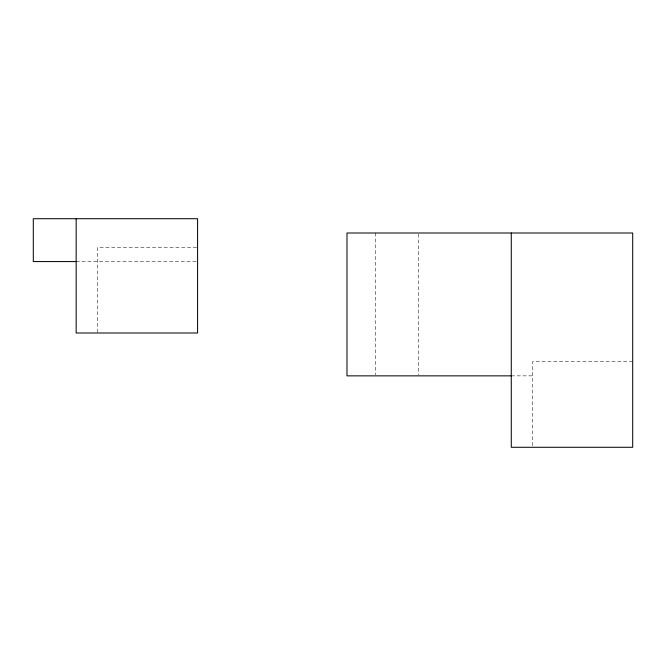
<?xml version="1.0" encoding="UTF-8"?>
<svg xmlns="http://www.w3.org/2000/svg" width="666" height="666" viewBox="0 0 666 666"><rect width="100%" height="100%" fill="white"/><g stroke="black" fill="none" stroke-linecap="round" stroke-linejoin="round"><path stroke-width="0.5" stroke-dasharray="3.33 2.5" d="M196.553 247.286L97.586 247.286L97.586 333M76.157 261.572L197.586 261.572M632.7 361.571L532.7 361.571L532.7 447.286M511.272 375.857L532.7 375.857M418.415 234.032L418.415 374.825M375.557 233L375.557 374.825"/><path stroke-width="1" d="M76.157 261.572L33.3 261.572L33.3 218.714L197.586 218.714L197.586 333L76.157 333L76.157 218.714M511.272 375.857L346.986 375.857L346.986 233L632.7 233L632.7 447.286L511.272 447.286L511.272 233"/></g></svg>
